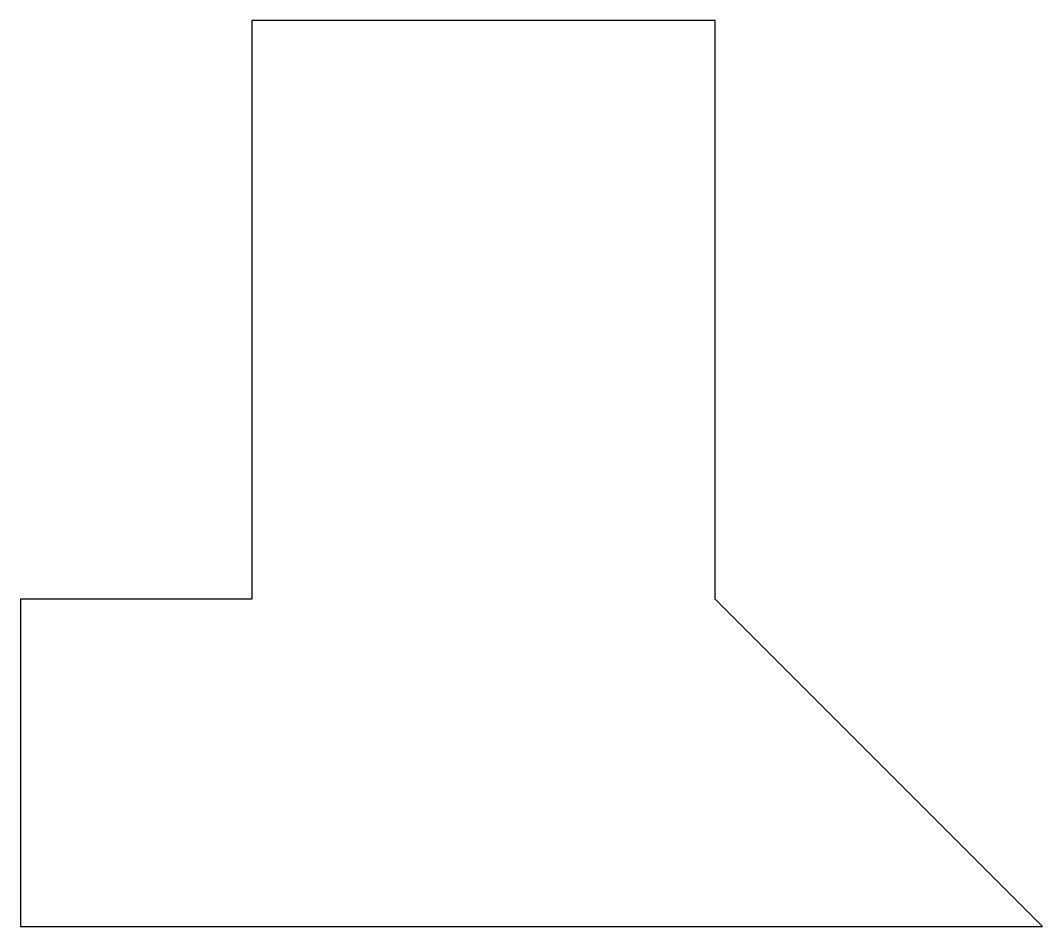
# Model space of a CAD drawing. Header units: millimetres. Extents: x 33.9 to 78, y 222 to 261.1.
import ezdxf

# ---------------------------------------------------------------- set-up
doc = ezdxf.new("R2010")
doc.units = ezdxf.units.MM

msp = doc.modelspace()

# ---------------------------------------------------------------- linework, layer by layer
for p, q in [((63.858, 261.142), (43.858, 261.142)), ((43.858, 261.142), (43.858, 236.142)), ((63.858, 236.142), (63.858, 261.142)), ((43.858, 236.142), (33.858, 236.142)), ((33.858, 236.142), (33.858, 222)), ((78, 222), (63.858, 236.142)), ((33.858, 222), (34, 222)), ((34, 222), (78, 222))]:
    msp.add_line(p, q)

doc.saveas('drawing.dxf')
